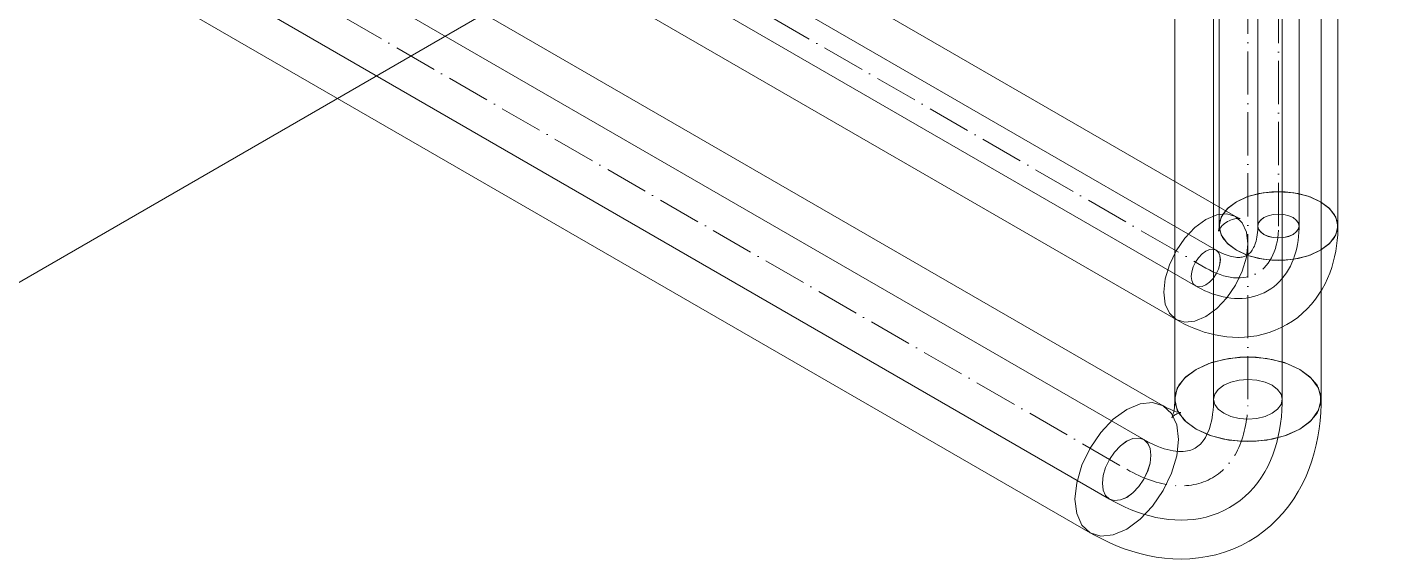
# Model space of a CAD drawing. Header units: millimetres. Extents: x -88595 to 880822, y -1054509 to -148035.
# Drawn here: x 396518.4 to 396830.5, y -327287.2 to -327164.1 of the extents above; entities that cross this region are included whole.
import ezdxf

# ---------------------------------------------------------------- set-up
doc = ezdxf.new("R2010")
doc.units = ezdxf.units.MM
doc.linetypes.add('$12$ADSK_Осевая', pattern=[14, 10, -2, 0, -2])
doc.linetypes.add('$13$ADSK_Осевая', pattern=[14, 10, -2, 0, -2])
for name, color, linetype, lineweight in [('Изоляция', 7, 'Continuous', 18), ('Оборудование', 7, 'Continuous', 18), ('Трубопровод', 7, 'Continuous', 18), ('Трубопроводы', 7, 'Continuous', 18)]:
    doc.layers.add(name, color=color, linetype=linetype, lineweight=lineweight)

# ---------------------------------------------------------------- blocks, each defined once
blk = doc.blocks.new('$0$ADSK_Канальный блок кондиционера1 - AD242MJERAB-3267365-В_ОВ3_1')
at = {"layer": 'Оборудование'}
blk.add_line((18809.76, 6999.76), (18316.91, 6715.21), dxfattribs=at)
blk = doc.blocks.new('$0$ADSK_МедьПайка_Отвод-гнутая труба - Отвод _гнутая труба_-3197929-В_ОВ3_1')
at = {"layer": 'Трубопроводы', "color": 190, "true_color": 0x8000ff}
for points in [[(18701.04, 6785.58, 0), (18700.28, 6785.01, 0), (18699.81, 6784.35, 0), (18699.65, 6783.63, 0), (18699.81, 6782.92, 0), (18700.28, 6782.26, 0), (18701.04, 6781.69, 0), (18702.03, 6781.25, 0), (18703.17, 6780.98, 0), (18704.41, 6780.89, 0), (18705.64, 6780.98, 0), (18706.79, 6781.25, 0), (18707.77, 6781.69, 0)], [(18707.77, 6781.69, 0), (18708.53, 6782.26, 0), (18709, 6782.92, 0), (18709.17, 6783.63, 0), (18709, 6784.35, 0), (18708.53, 6785.01, 0), (18707.77, 6785.58, 0), (18706.79, 6786.01, 0), (18705.64, 6786.29, 0), (18704.41, 6786.38, 0), (18703.17, 6786.29, 0), (18702.03, 6786.01, 0), (18701.04, 6785.58, 0)], [(18697.1, 6776.86, 0), (18697.28, 6776.98, 0), (18697.46, 6777.11, 0), (18697.64, 6777.26, 0), (18697.82, 6777.43, 0), (18697.99, 6777.62, 0), (18698.16, 6777.83, 0), (18698.33, 6778.07, 0), (18698.5, 6778.34, 0), (18698.66, 6778.63, 0), (18698.82, 6778.96, 0), (18698.96, 6779.32, 0), (18699.1, 6779.71, 0), (18699.22, 6780.13, 0), (18699.34, 6780.58, 0), (18699.43, 6781.06, 0), (18699.51, 6781.57, 0), (18699.57, 6782.1, 0), (18699.62, 6782.66, 0), (18699.64, 6783.25, 0), (18699.65, 6783.63, 0)], [(18701.86, 6768.62, 0), (18702.6, 6769.08, 0), (18703.31, 6769.6, 0), (18703.99, 6770.16, 0), (18704.62, 6770.77, 0), (18705.21, 6771.41, 0), (18705.76, 6772.1, 0), (18706.27, 6772.81, 0), (18706.73, 6773.56, 0), (18707.15, 6774.33, 0), (18707.53, 6775.12, 0), (18707.86, 6775.94, 0), (18708.15, 6776.77, 0), (18708.41, 6777.63, 0), (18708.62, 6778.5, 0), (18708.8, 6779.38, 0), (18708.94, 6780.28, 0), (18709.05, 6781.19, 0), (18709.12, 6782.11, 0), (18709.16, 6783.04, 0), (18709.17, 6783.63, 0)], [(18687.58, 6770.03, 0), (18686.71, 6769.66, 0), (18685.89, 6769.58, 0), (18685.2, 6769.8, 0), (18684.66, 6770.29, 0), (18684.33, 6771.04, 0), (18684.21, 6771.97, 0), (18684.33, 6773.05, 0), (18684.66, 6774.18, 0), (18685.2, 6775.29, 0), (18685.89, 6776.31, 0), (18686.71, 6777.17, 0), (18687.58, 6777.8, 0)], [(18687.58, 6777.8, 0), (18688.45, 6778.18, 0), (18689.26, 6778.26, 0), (18689.96, 6778.04, 0), (18690.49, 6777.54, 0), (18690.83, 6776.8, 0), (18690.94, 6775.86, 0), (18690.83, 6774.79, 0), (18690.49, 6773.66, 0), (18689.96, 6772.54, 0), (18689.26, 6771.52, 0), (18688.45, 6770.67, 0), (18687.58, 6770.03, 0)], [(18697.1, 6776.86, 0), (18696.9, 6776.76, 0), (18696.7, 6776.67, 0), (18696.48, 6776.59, 0), (18696.25, 6776.52, 0), (18695.99, 6776.46, 0), (18695.72, 6776.42, 0), (18695.43, 6776.39, 0), (18695.12, 6776.38, 0), (18694.78, 6776.39, 0), (18694.42, 6776.42, 0), (18694.03, 6776.47, 0), (18693.63, 6776.55, 0), (18693.2, 6776.65, 0), (18692.76, 6776.78, 0), (18692.29, 6776.94, 0), (18691.81, 6777.12, 0), (18691.32, 6777.34, 0), (18690.81, 6777.58, 0), (18690.29, 6777.85, 0), (18689.96, 6778.04, 0)], [(18701.86, 6768.62, 0), (18701.08, 6768.2, 0), (18700.28, 6767.85, 0), (18699.45, 6767.54, 0), (18698.61, 6767.3, 0), (18697.75, 6767.11, 0), (18696.89, 6766.97, 0), (18696.02, 6766.89, 0), (18695.14, 6766.86, 0), (18694.26, 6766.89, 0), (18693.39, 6766.96, 0), (18692.51, 6767.08, 0), (18691.64, 6767.24, 0), (18690.78, 6767.45, 0), (18689.92, 6767.69, 0), (18689.06, 6767.98, 0), (18688.22, 6768.31, 0), (18687.37, 6768.67, 0), (18686.54, 6769.07, 0), (18685.72, 6769.5, 0), (18685.2, 6769.8, 0)]]:
    blk.add_polyline3d(points, dxfattribs=at)
blk = doc.blocks.new('$0$ADSK_МедьПайка_Отвод-гнутая труба - Отвод _гнутая труба_-3197924-В_ОВ3_1')
at = {"layer": 'Трубопроводы', "color": 134, "true_color": 0x00a6a6}
for points in [[(18691.72, 6746.79, 0), (18690.46, 6745.84, 0), (18689.66, 6744.73, 0), (18689.39, 6743.54, 0), (18689.66, 6742.36, 0), (18690.46, 6741.25, 0), (18691.72, 6740.3, 0), (18693.36, 6739.57, 0), (18695.28, 6739.12, 0), (18697.33, 6738.96, 0), (18699.39, 6739.12, 0), (18701.3, 6739.57, 0), (18702.95, 6740.3, 0)], [(18702.95, 6740.3, 0), (18704.21, 6741.25, 0), (18705, 6742.36, 0), (18705.27, 6743.54, 0), (18705, 6744.73, 0), (18704.21, 6745.84, 0), (18702.95, 6746.79, 0), (18701.3, 6747.51, 0), (18699.39, 6747.97, 0), (18697.33, 6748.13, 0), (18695.28, 6747.97, 0), (18693.36, 6747.51, 0), (18691.72, 6746.79, 0)], [(18685.14, 6732.25, 0), (18685.45, 6732.44, 0), (18685.76, 6732.66, 0), (18686.05, 6732.91, 0), (18686.35, 6733.19, 0), (18686.64, 6733.51, 0), (18686.92, 6733.86, 0), (18687.21, 6734.26, 0), (18687.48, 6734.71, 0), (18687.75, 6735.2, 0), (18688.01, 6735.75, 0), (18688.25, 6736.35, 0), (18688.48, 6737, 0), (18688.69, 6737.7, 0), (18688.88, 6738.45, 0), (18689.04, 6739.25, 0), (18689.17, 6740.1, 0), (18689.28, 6740.99, 0), (18689.35, 6741.93, 0), (18689.39, 6742.9, 0), (18689.39, 6743.54, 0)], [(18693.08, 6718.49, 0), (18694.33, 6719.27, 0), (18695.51, 6720.13, 0), (18696.64, 6721.07, 0), (18697.7, 6722.08, 0), (18698.68, 6723.16, 0), (18699.6, 6724.3, 0), (18700.44, 6725.49, 0), (18701.21, 6726.73, 0), (18701.91, 6728.02, 0), (18702.54, 6729.35, 0), (18703.1, 6730.71, 0), (18703.59, 6732.1, 0), (18704.01, 6733.52, 0), (18704.37, 6734.97, 0), (18704.67, 6736.45, 0), (18704.9, 6737.94, 0), (18705.08, 6739.46, 0), (18705.2, 6741, 0), (18705.26, 6742.55, 0), (18705.27, 6743.54, 0)], [(18669.26, 6733.82, 0), (18670.72, 6734.44, 0), (18672.07, 6734.57, 0), (18673.23, 6734.21, 0), (18674.12, 6733.39, 0), (18674.69, 6732.15, 0), (18674.88, 6730.58, 0), (18674.69, 6728.79, 0), (18674.12, 6726.9, 0), (18673.23, 6725.04, 0), (18672.07, 6723.34, 0), (18670.72, 6721.91, 0), (18669.26, 6720.85, 0)], [(18685.14, 6732.25, 0), (18684.82, 6732.07, 0), (18684.48, 6731.92, 0), (18684.11, 6731.79, 0), (18683.72, 6731.67, 0), (18683.31, 6731.58, 0), (18682.85, 6731.51, 0), (18682.37, 6731.47, 0), (18681.84, 6731.45, 0), (18681.28, 6731.47, 0), (18680.68, 6731.52, 0), (18680.04, 6731.6, 0), (18679.36, 6731.73, 0), (18678.65, 6731.9, 0), (18677.91, 6732.11, 0), (18677.13, 6732.37, 0), (18676.33, 6732.68, 0), (18675.51, 6733.04, 0), (18674.66, 6733.44, 0), (18673.79, 6733.9, 0), (18673.23, 6734.21, 0)], [(18669.26, 6720.85, 0), (18667.81, 6720.24, 0), (18666.46, 6720.1, 0), (18665.29, 6720.46, 0), (18664.4, 6721.29, 0), (18663.84, 6722.53, 0), (18663.65, 6724.1, 0), (18663.84, 6725.88, 0), (18664.4, 6727.77, 0), (18665.29, 6729.63, 0), (18666.46, 6731.33, 0), (18667.81, 6732.76, 0), (18669.26, 6733.82, 0)], [(18693.08, 6718.49, 0), (18691.79, 6717.81, 0), (18690.45, 6717.21, 0), (18689.07, 6716.7, 0), (18687.67, 6716.29, 0), (18686.24, 6715.98, 0), (18684.8, 6715.75, 0), (18683.34, 6715.62, 0), (18681.88, 6715.57, 0), (18680.42, 6715.61, 0), (18678.96, 6715.73, 0), (18677.5, 6715.93, 0), (18676.05, 6716.2, 0), (18674.6, 6716.54, 0), (18673.17, 6716.96, 0), (18671.74, 6717.44, 0), (18670.33, 6717.98, 0), (18668.93, 6718.59, 0), (18667.54, 6719.25, 0), (18666.16, 6719.97, 0), (18665.29, 6720.46, 0)]]:
    blk.add_polyline3d(points, dxfattribs=at)

msp = doc.modelspace()

# ---------------------------------------------------------------- linework, layer by layer
at = {"layer": 'Изоляция', "color": 190, "true_color": 0x8000ff}
for p, q in [((396794.35, -326961.62), (396794.35, -327210.16)), ((396821.87, -327210.16), (396821.87, -326961.62)), ((396798.16, -327207.96), (396600.03, -327093.57)), ((396586.27, -327117.41), (396784.4, -327231.8))]:
    msp.add_line(p, q, dxfattribs=at)
at = {"layer": 'Изоляция', "color": 134, "true_color": 0x00a6a6}
for p, q in [((396784.1, -327027.68), (396784.1, -327250.25)), ((396817.98, -327250.25), (396817.98, -327027.68)), ((396781.44, -327251.79), (396551.41, -327118.99)), ((396534.47, -327148.33), (396764.5, -327281.13))]:
    msp.add_line(p, q, dxfattribs=at)
at = {"layer": 'Изоляция', "color": 190, "true_color": 0x8000ff}
for points in [[(396798.38, -327204.55, 0), (396801.23, -327203.28, 0), (396804.55, -327202.49, 0), (396808.11, -327202.22, 0), (396811.67, -327202.49, 0), (396814.99, -327203.28, 0), (396817.84, -327204.55, 0)], [(396817.84, -327204.55, 0), (396815.43, -327203.44, 0), (396812.65, -327202.67, 0), (396809.65, -327202.27, 0), (396806.57, -327202.27, 0), (396803.56, -327202.67, 0), (396800.79, -327203.44, 0), (396798.38, -327204.55, 0)], [(396798.38, -327215.78, 0), (396796.19, -327214.14, 0), (396794.82, -327212.22, 0), (396794.35, -327210.16, 0), (396794.82, -327208.11, 0), (396796.19, -327206.19, 0), (396798.38, -327204.55, 0)], [(396798.38, -327204.55, 0), (396796.46, -327205.94, 0), (396795.12, -327207.54, 0), (396794.44, -327209.28, 0), (396794.44, -327211.06, 0), (396795.12, -327212.79, 0), (396796.46, -327214.39, 0), (396798.38, -327215.78, 0)], [(396817.84, -327204.55, 0), (396820.03, -327206.19, 0), (396821.4, -327208.11, 0), (396821.87, -327210.16, 0), (396821.4, -327212.22, 0), (396820.03, -327214.14, 0), (396817.84, -327215.78, 0)], [(396817.84, -327215.78, 0), (396819.76, -327214.39, 0), (396821.1, -327212.79, 0), (396821.78, -327211.05, 0), (396821.78, -327209.27, 0), (396821.1, -327207.54, 0), (396819.76, -327205.94, 0), (396817.84, -327204.55, 0)], [(396791.28, -327208.65, 0), (396788.76, -327210.48, 0), (396786.42, -327212.96, 0), (396784.4, -327215.91, 0), (396782.85, -327219.13, 0), (396781.88, -327222.4, 0), (396781.55, -327225.5, 0)], [(396781.55, -327225.5, 0), (396781.88, -327222.4, 0), (396782.85, -327219.13, 0), (396784.4, -327215.91, 0), (396786.42, -327212.96, 0), (396788.76, -327210.48, 0), (396791.28, -327208.65, 0)], [(396801.01, -327214.26, 0), (396800.68, -327211.55, 0), (396799.71, -327209.4, 0), (396798.16, -327207.96, 0), (396796.15, -327207.34, 0), (396793.8, -327207.57, 0), (396791.28, -327208.65, 0)], [(396791.28, -327208.65, 0), (396793.8, -327207.57, 0), (396796.15, -327207.34, 0), (396798.16, -327207.96, 0), (396799.71, -327209.4, 0), (396800.68, -327211.55, 0), (396801.01, -327214.26, 0)], [(396796.3, -327209.14, 0), (396795.96, -327209.36, 0), (396795.64, -327209.59, 0), (396795.35, -327209.83, 0), (396795.09, -327210.08, 0), (396794.87, -327210.32, 0), (396794.68, -327210.55, 0), (396794.53, -327210.76, 0), (396794.42, -327210.94, 0), (396794.34, -327211.09, 0), (396794.28, -327211.21, 0), (396794.25, -327211.28, 0), (396794.24, -327211.32, 0)], [(396796.3, -327209.14, 0), (396796.66, -327208.95, 0), (396797.02, -327208.79, 0), (396797.37, -327208.66, 0), (396797.71, -327208.56, 0), (396798.04, -327208.49, 0), (396798.33, -327208.45, 0), (396798.58, -327208.42, 0), (396798.8, -327208.41, 0), (396798.97, -327208.42, 0), (396799.1, -327208.43, 0), (396799.18, -327208.44, 0), (396799.21, -327208.45, 0)], [(396799.21, -327208.45, 0), (396799.19, -327208.44, 0), (396799.13, -327208.42, 0), (396799.02, -327208.38, 0), (396798.88, -327208.33, 0), (396798.7, -327208.25, 0), (396798.49, -327208.15, 0), (396798.26, -327208.02, 0), (396798.16, -327207.96, 0)], [(396794.24, -327211.32, 0), (396794.25, -327211.29, 0), (396794.26, -327211.23, 0), (396794.28, -327211.12, 0), (396794.3, -327210.97, 0), (396794.32, -327210.78, 0), (396794.34, -327210.54, 0), (396794.35, -327210.28, 0), (396794.35, -327210.16, 0)], [(396810.06, -327232.98, 0), (396811.33, -327232.18, 0), (396812.55, -327231.3, 0), (396813.69, -327230.35, 0), (396814.76, -327229.33, 0), (396815.75, -327228.25, 0), (396816.65, -327227.12, 0), (396817.48, -327225.96, 0), (396818.22, -327224.76, 0), (396818.88, -327223.54, 0), (396819.47, -327222.31, 0), (396819.98, -327221.06, 0), (396820.42, -327219.8, 0), (396820.8, -327218.54, 0), (396821.11, -327217.27, 0), (396821.37, -327216.01, 0), (396821.56, -327214.74, 0), (396821.71, -327213.48, 0), (396821.81, -327212.22, 0), (396821.86, -327210.96, 0), (396821.87, -327210.16, 0)], [(396791.28, -327231.12, 0), (396793.8, -327229.28, 0), (396796.15, -327226.8, 0), (396798.16, -327223.85, 0), (396799.71, -327220.63, 0), (396800.68, -327217.36, 0), (396801.01, -327214.26, 0)], [(396801.01, -327214.26, 0), (396800.68, -327217.36, 0), (396799.71, -327220.63, 0), (396798.16, -327223.85, 0), (396796.15, -327226.8, 0), (396793.8, -327229.28, 0), (396791.28, -327231.12, 0)], [(396817.84, -327215.78, 0), (396814.99, -327217.04, 0), (396811.67, -327217.84, 0), (396808.11, -327218.11, 0), (396804.55, -327217.84, 0), (396801.23, -327217.04, 0), (396798.38, -327215.78, 0)], [(396798.38, -327215.78, 0), (396800.79, -327216.89, 0), (396803.57, -327217.66, 0), (396806.57, -327218.06, 0), (396809.65, -327218.06, 0), (396812.66, -327217.66, 0), (396815.43, -327216.89, 0), (396817.84, -327215.78, 0)], [(396781.55, -327225.5, 0), (396781.88, -327228.21, 0), (396782.85, -327230.36, 0), (396784.4, -327231.8, 0), (396786.42, -327232.42, 0), (396788.76, -327232.19, 0), (396791.28, -327231.12, 0)], [(396791.28, -327231.12, 0), (396788.76, -327232.19, 0), (396786.42, -327232.42, 0), (396784.4, -327231.8, 0), (396782.85, -327230.36, 0), (396781.88, -327228.21, 0), (396781.55, -327225.5, 0)], [(396810.06, -327232.98, 0), (396808.73, -327233.68, 0), (396807.37, -327234.29, 0), (396805.97, -327234.81, 0), (396804.55, -327235.22, 0), (396803.12, -327235.54, 0), (396801.69, -327235.76, 0), (396800.27, -327235.89, 0), (396798.87, -327235.93, 0), (396797.48, -327235.9, 0), (396796.12, -327235.79, 0), (396794.78, -327235.61, 0), (396793.47, -327235.36, 0), (396792.19, -327235.05, 0), (396790.94, -327234.69, 0), (396789.71, -327234.28, 0), (396788.52, -327233.82, 0), (396787.35, -327233.32, 0), (396786.21, -327232.77, 0), (396785.09, -327232.19, 0), (396784.4, -327231.8, 0)]]:
    msp.add_polyline3d(points, dxfattribs=at)
at = {"layer": 'Изоляция', "color": 134, "true_color": 0x00a6a6}
for points in [[(396789.06, -327243.34, 0), (396792.57, -327241.78, 0), (396796.65, -327240.81, 0), (396801.04, -327240.47, 0), (396805.42, -327240.81, 0), (396809.51, -327241.78, 0), (396813.02, -327243.34, 0)], [(396813.02, -327243.34, 0), (396810.05, -327241.97, 0), (396806.63, -327241.02, 0), (396802.93, -327240.54, 0), (396799.14, -327240.54, 0), (396795.44, -327241.02, 0), (396792.02, -327241.97, 0), (396789.06, -327243.34, 0)], [(396789.06, -327257.17, 0), (396786.37, -327255.14, 0), (396784.68, -327252.79, 0), (396784.1, -327250.25, 0), (396784.68, -327247.72, 0), (396786.37, -327245.36, 0), (396789.06, -327243.34, 0)], [(396789.06, -327243.34, 0), (396786.69, -327245.05, 0), (396785.05, -327247.03, 0), (396784.2, -327249.16, 0), (396784.21, -327251.35, 0), (396785.05, -327253.49, 0), (396786.7, -327255.46, 0), (396789.06, -327257.17, 0)], [(396813.02, -327243.34, 0), (396815.71, -327245.36, 0), (396817.4, -327247.72, 0), (396817.98, -327250.25, 0), (396817.4, -327252.79, 0), (396815.71, -327255.14, 0), (396813.02, -327257.17, 0)], [(396813.02, -327257.17, 0), (396815.38, -327255.46, 0), (396817.03, -327253.48, 0), (396817.87, -327251.35, 0), (396817.87, -327249.16, 0), (396817.03, -327247.02, 0), (396815.38, -327245.05, 0), (396813.02, -327243.34, 0)], [(396783.4, -327254.58, 0), (396783.42, -327254.55, 0), (396783.46, -327254.47, 0), (396783.52, -327254.33, 0), (396783.59, -327254.13, 0), (396783.68, -327253.86, 0), (396783.76, -327253.53, 0), (396783.85, -327253.14, 0), (396783.93, -327252.69, 0), (396784, -327252.17, 0), (396784.05, -327251.6, 0), (396784.09, -327250.97, 0), (396784.1, -327250.28, 0), (396784.1, -327250.25, 0)], [(396801.29, -327283.1, 0), (396803.06, -327281.99, 0), (396804.75, -327280.77, 0), (396806.34, -327279.44, 0), (396807.83, -327278.01, 0), (396809.22, -327276.5, 0), (396810.49, -327274.92, 0), (396811.65, -327273.28, 0), (396812.7, -327271.59, 0), (396813.64, -327269.85, 0), (396814.48, -327268.08, 0), (396815.22, -327266.29, 0), (396815.85, -327264.47, 0), (396816.4, -327262.64, 0), (396816.86, -327260.8, 0), (396817.23, -327258.94, 0), (396817.53, -327257.08, 0), (396817.74, -327255.21, 0), (396817.89, -327253.33, 0), (396817.97, -327251.45, 0), (396817.98, -327250.25, 0)], [(396772.97, -327252.63, 0), (396769.87, -327254.89, 0), (396766.98, -327257.94, 0), (396764.5, -327261.57, 0), (396762.59, -327265.54, 0), (396761.4, -327269.56, 0), (396760.99, -327273.38, 0)], [(396760.99, -327273.38, 0), (396761.4, -327269.56, 0), (396762.59, -327265.54, 0), (396764.5, -327261.57, 0), (396766.98, -327257.94, 0), (396769.87, -327254.89, 0), (396772.97, -327252.63, 0)], [(396784.94, -327259.55, 0), (396784.54, -327256.2, 0), (396783.34, -327253.56, 0), (396781.44, -327251.79, 0), (396778.96, -327251.03, 0), (396776.07, -327251.31, 0), (396772.97, -327252.63, 0)], [(396772.97, -327252.63, 0), (396776.07, -327251.31, 0), (396778.96, -327251.03, 0), (396781.44, -327251.79, 0), (396783.34, -327253.56, 0), (396784.54, -327256.2, 0), (396784.94, -327259.55, 0)], [(396785.53, -327253.35, 0), (396785.5, -327253.35, 0), (396785.41, -327253.34, 0), (396785.26, -327253.32, 0), (396785.04, -327253.29, 0), (396784.77, -327253.23, 0), (396784.44, -327253.14, 0), (396784.06, -327253.02, 0), (396783.63, -327252.86, 0), (396783.15, -327252.66, 0), (396782.62, -327252.42, 0), (396782.06, -327252.14, 0), (396781.46, -327251.81, 0), (396781.44, -327251.79, 0)], [(396784.35, -327253.76, 0), (396784.13, -327253.89, 0), (396783.93, -327254.04, 0), (396783.76, -327254.18, 0), (396783.62, -327254.31, 0), (396783.51, -327254.43, 0), (396783.44, -327254.52, 0), (396783.41, -327254.57, 0), (396783.4, -327254.58, 0)], [(396784.35, -327253.76, 0), (396784.57, -327253.64, 0), (396784.79, -327253.54, 0), (396785.01, -327253.46, 0), (396785.19, -327253.41, 0), (396785.35, -327253.37, 0), (396785.46, -327253.35, 0), (396785.52, -327253.35, 0), (396785.53, -327253.35, 0)], [(396772.97, -327280.29, 0), (396776.07, -327278.03, 0), (396778.96, -327274.98, 0), (396781.44, -327271.35, 0), (396783.34, -327267.39, 0), (396784.54, -327263.36, 0), (396784.94, -327259.55, 0)], [(396784.94, -327259.55, 0), (396784.54, -327263.36, 0), (396783.34, -327267.39, 0), (396781.44, -327271.35, 0), (396778.96, -327274.98, 0), (396776.07, -327278.03, 0), (396772.97, -327280.29, 0)], [(396813.02, -327257.17, 0), (396809.51, -327258.72, 0), (396805.42, -327259.7, 0), (396801.04, -327260.03, 0), (396796.65, -327259.7, 0), (396792.57, -327258.72, 0), (396789.06, -327257.17, 0)], [(396789.06, -327257.17, 0), (396792.03, -327258.54, 0), (396795.45, -327259.49, 0), (396799.14, -327259.97, 0), (396802.94, -327259.97, 0), (396806.64, -327259.49, 0), (396810.05, -327258.54, 0), (396813.02, -327257.17, 0)], [(396760.99, -327273.38, 0), (396761.4, -327276.72, 0), (396762.59, -327279.37, 0), (396764.5, -327281.13, 0), (396766.98, -327281.9, 0), (396769.87, -327281.61, 0), (396772.97, -327280.29, 0)], [(396772.97, -327280.29, 0), (396769.87, -327281.61, 0), (396766.98, -327281.9, 0), (396764.5, -327281.13, 0), (396762.59, -327279.37, 0), (396761.4, -327276.72, 0), (396760.99, -327273.38, 0)], [(396801.29, -327283.1, 0), (396799.44, -327284.08, 0), (396797.54, -327284.93, 0), (396795.59, -327285.65, 0), (396793.61, -327286.22, 0), (396791.61, -327286.67, 0), (396789.6, -327286.98, 0), (396787.6, -327287.16, 0), (396785.61, -327287.23, 0), (396783.63, -327287.18, 0), (396781.69, -327287.02, 0), (396779.76, -327286.76, 0), (396777.87, -327286.4, 0), (396776.01, -327285.96, 0), (396774.19, -327285.43, 0), (396772.39, -327284.83, 0), (396770.63, -327284.15, 0), (396768.9, -327283.41, 0), (396767.2, -327282.59, 0), (396765.54, -327281.72, 0), (396764.5, -327281.13, 0)]]:
    msp.add_polyline3d(points, dxfattribs=at)
at = {"layer": 'Трубопровод', "color": 190, "true_color": 0x8000ff}
for p, q in [((396803.35, -326961.62), (396803.35, -327210.16)), ((396812.87, -327210.16), (396812.87, -326961.62)), ((396793.66, -327215.76), (396595.53, -327101.37)), ((396590.77, -327109.61), (396788.9, -327224))]:
    msp.add_line(p, q, dxfattribs=at)
at = {"layer": 'Трубопровод', "color": 190, "linetype": '$12$ADSK_Осевая', "true_color": 0x8000ff}
for p, q in [((396808.11, -327210.16), (396808.11, -326961.62)), ((396808.11, -327210.16), (396808.11, -326961.62)), ((396593.15, -327105.49), (396791.28, -327219.88)), ((396593.15, -327105.49), (396791.28, -327219.88))]:
    msp.add_line(p, q, dxfattribs=at)
at = {"layer": 'Трубопровод', "color": 134, "true_color": 0x00a6a6}
for p, q in [((396793.1, -327027.68), (396793.1, -327250.25)), ((396808.98, -327250.25), (396808.98, -327027.68)), ((396776.94, -327259.59), (396546.91, -327126.78)), ((396538.97, -327140.54), (396769, -327273.34))]:
    msp.add_line(p, q, dxfattribs=at)
at = {"layer": 'Трубопровод', "color": 134, "linetype": '$12$ADSK_Осевая', "true_color": 0x00a6a6}
for p, q in [((396801.04, -327250.25), (396801.04, -327027.68)), ((396801.04, -327250.25), (396801.04, -327027.68)), ((396542.94, -327133.66), (396772.97, -327266.46)), ((396542.94, -327133.66), (396772.97, -327266.46))]:
    msp.add_line(p, q, dxfattribs=at)
at = {"layer": 'Трубопровод', "color": 190, "true_color": 0x8000ff}
for points in [[(396804.74, -327212.11, 0), (396803.99, -327211.54, 0), (396803.51, -327210.88, 0), (396803.35, -327210.16, 0), (396803.51, -327209.45, 0), (396803.99, -327208.79, 0), (396804.74, -327208.22, 0)], [(396804.74, -327208.22, 0), (396805.73, -327207.78, 0), (396806.88, -327207.51, 0), (396808.11, -327207.42, 0), (396809.34, -327207.51, 0), (396810.49, -327207.78, 0), (396811.48, -327208.22, 0)], [(396811.48, -327208.22, 0), (396812.23, -327208.79, 0), (396812.71, -327209.45, 0), (396812.87, -327210.16, 0), (396812.71, -327210.88, 0), (396812.23, -327211.54, 0), (396811.48, -327212.11, 0)], [(396811.48, -327212.11, 0), (396810.49, -327212.54, 0), (396809.34, -327212.82, 0), (396808.11, -327212.91, 0), (396806.88, -327212.82, 0), (396805.73, -327212.54, 0), (396804.74, -327212.11, 0)], [(396791.28, -327215.99, 0), (396790.41, -327216.63, 0), (396789.6, -327217.49, 0), (396788.9, -327218.51, 0), (396788.37, -327219.62, 0), (396788.03, -327220.75, 0), (396787.91, -327221.82, 0)], [(396794.65, -327217.94, 0), (396794.53, -327217, 0), (396794.2, -327216.25, 0), (396793.66, -327215.76, 0), (396792.96, -327215.54, 0), (396792.15, -327215.62, 0), (396791.28, -327215.99, 0)], [(396791.28, -327223.77, 0), (396792.15, -327223.13, 0), (396792.96, -327222.28, 0), (396793.66, -327221.26, 0), (396794.2, -327220.14, 0), (396794.53, -327219.01, 0), (396794.65, -327217.94, 0)], [(396787.91, -327221.82, 0), (396788.03, -327222.76, 0), (396788.37, -327223.51, 0), (396788.9, -327224, 0), (396789.6, -327224.22, 0), (396790.41, -327224.14, 0), (396791.28, -327223.77, 0)]]:
    msp.add_polyline3d(points, dxfattribs=at)
at = {"layer": 'Трубопровод', "color": 134, "true_color": 0x00a6a6}
for points in [[(396795.42, -327253.5, 0), (396794.16, -327252.55, 0), (396793.37, -327251.44, 0), (396793.1, -327250.25, 0), (396793.37, -327249.07, 0), (396794.16, -327247.96, 0), (396795.42, -327247.01, 0)], [(396795.42, -327247.01, 0), (396797.07, -327246.28, 0), (396798.98, -327245.83, 0), (396801.04, -327245.67, 0), (396803.09, -327245.83, 0), (396805.01, -327246.28, 0), (396806.65, -327247.01, 0)], [(396806.65, -327247.01, 0), (396807.91, -327247.96, 0), (396808.71, -327249.07, 0), (396808.98, -327250.25, 0), (396808.71, -327251.44, 0), (396807.91, -327252.55, 0), (396806.65, -327253.5, 0)], [(396806.65, -327253.5, 0), (396805.01, -327254.22, 0), (396803.09, -327254.68, 0), (396801.04, -327254.84, 0), (396798.98, -327254.68, 0), (396797.07, -327254.22, 0), (396795.42, -327253.5, 0)], [(396772.97, -327259.98, 0), (396771.51, -327261.04, 0), (396770.16, -327262.47, 0), (396769, -327264.17, 0), (396768.1, -327266.03, 0), (396767.54, -327267.92, 0), (396767.35, -327269.7, 0)], [(396778.58, -327263.22, 0), (396778.39, -327261.65, 0), (396777.83, -327260.41, 0), (396776.94, -327259.59, 0), (396775.77, -327259.23, 0), (396774.42, -327259.36, 0), (396772.97, -327259.98, 0)], [(396772.97, -327272.95, 0), (396774.42, -327271.89, 0), (396775.77, -327270.46, 0), (396776.94, -327268.75, 0), (396777.83, -327266.9, 0), (396778.39, -327265.01, 0), (396778.58, -327263.22, 0)], [(396767.35, -327269.7, 0), (396767.54, -327271.27, 0), (396768.1, -327272.51, 0), (396769, -327273.34, 0), (396770.16, -327273.7, 0), (396771.51, -327273.56, 0), (396772.97, -327272.95, 0)]]:
    msp.add_polyline3d(points, dxfattribs=at)
at = {"layer": 'Трубопроводы', "color": 190, "linetype": '$13$ADSK_Осевая', "true_color": 0x8000ff}
msp.add_ellipse((396791.28, -327200.45), major_axis=(-11.9, 20.61), ratio=0.57735, start_param=2.356194, end_param=3.926991, dxfattribs=at)
at = {"layer": 'Трубопроводы', "color": 134, "linetype": '$13$ADSK_Осевая', "true_color": 0x00a6a6}
msp.add_ellipse((396772.97, -327234.05), major_axis=(-19.85, 34.38), ratio=0.57735, start_param=2.356194, end_param=3.926991, dxfattribs=at)

# ---------------------------------------------------------------- block references
at = {"layer": 'Оборудование'}
msp.add_blockref('$0$ADSK_Канальный блок кондиционера1 - AD242MJERAB-3267365-В_ОВ3_1', (378103.7, -333993.8), dxfattribs=at)
at = {"layer": 'Трубопроводы', "color": 190, "true_color": 0x8000ff}
msp.add_blockref('$0$ADSK_МедьПайка_Отвод-гнутая труба - Отвод _гнутая труба_-3197929-В_ОВ3_1', (378103.7, -333993.8), dxfattribs=at)
at = {"layer": 'Трубопроводы', "color": 134, "true_color": 0x00a6a6}
msp.add_blockref('$0$ADSK_МедьПайка_Отвод-гнутая труба - Отвод _гнутая труба_-3197924-В_ОВ3_1', (378103.7, -333993.8), dxfattribs=at)

doc.saveas('drawing.dxf')
